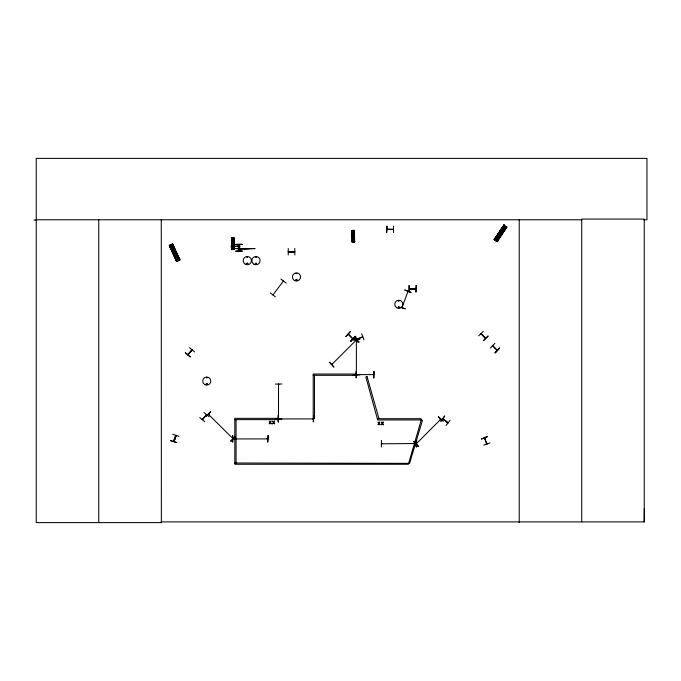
<?xml version="1.0" encoding="UTF-8"?>
<svg xmlns="http://www.w3.org/2000/svg" width="681" height="681" viewBox="0 0 681 681"><rect width="100%" height="100%" fill="white"/><g stroke="black" fill="none" stroke-linecap="round" stroke-linejoin="round"><path stroke-width="1.02" d="M643.766 219.784L646.95 219.784L646.95 158.384L36.246 158.384L36.246 522.616L161.363 522.616L161.278 521.901L644.235 521.901L644.328 508.733M208.377 414.388L208.99 414.499M208.412 414.346L233.166 438.777M485.485 338.244L480.922 333.724L485.485 338.346M481.39 334.158L481.092 333.528M497.113 350.485L492.559 345.829M497.275 350.196L492.797 345.718M484.566 438.019L486.685 444.106M486.506 443.399L486.958 444.003M174.055 441.492L176.047 435.397L173.612 441.305M175.443 435.814C176.234 434.682 174.081 438.692 173.621 441.382M175.928 435.508L173.995 441.467L176.158 435.448M356.691 339.129L357.525 339.121M278.452 384.697L278.512 384.11L278.512 418.951L313.209 418.909M278.801 418.883L278.512 418.228L278.776 418.815M356.384 339.93L356.376 374.627M356.665 374.107L356.691 374.601M206.173 384.11C207.969 382.058 206.777 386.502 206.215 383.795M207.135 384.212C206.53 382.518 206.054 385.582 207.203 384.11M246.973 257.163L247.569 257.503L247.152 256.967M246.939 263.573C248.156 265.156 247.152 261.989 247.041 263.947M296.141 273.558L296.805 273.379L296.218 273.719M297.103 280.146C295.75 278.027 296.073 281.551 296.916 280.393M398.47 300.917L399.168 300.823L398.513 301.002M398.436 307.335C399.662 305.905 398.836 309.012 398.445 307.114M399.389 307.489C398.462 305.054 397.84 309.446 399.458 307.335M442.905 418.841L447.868 423.029M448.098 422.739L443.11 418.67L447.809 422.884M188.152 354.222L187.752 354.716M191.548 350.17L191.982 349.77M202.214 419.564L202.947 419.164M283.424 281.006L272.953 294.924M238.767 247.475L239.218 247.475M233.004 438.939L232.774 438.334M348.17 334.277L352.63 338.832M352.937 338.712L348.476 334.158M356.572 340.1L355.95 340.381L356.376 339.862M407.902 291.596L401.977 307.633M405.144 308.774L400.7 307.403M172.719 434.274L178.899 436.325M173.834 440.76L173.604 441.441M206.454 377.512L207.015 377.938L206.581 377.376M255.452 263.36C255.818 265.999 257.427 261.87 255.426 263.521M256.379 263.887C256.099 262.04 255.026 264.943 256.371 263.768M296.124 279.882C297.682 278.827 296.048 281.559 296.226 279.704M278.767 384.739L278.742 384.169M409.383 288.761L410.107 288.744M415.24 289.008L415.759 288.923M232.893 438.666L233.617 438.887M278.444 418.662L279.031 418.951M416.619 443.493L381.428 443.816L382.015 443.518M288.25 251.647L289.016 251.944M187.965 354.869L192.153 349.915L187.82 354.597M202.248 419.487L206.624 414.823M173.893 441.399L175.902 435.448M440.752 419.3L440.122 419.539L440.803 419.283M494.176 239.721L504.008 225.088M494.236 239.755L504.042 225.105M494.423 239.882L504.161 225.19M495.096 239.082L504.34 225.309M495.164 239.133L503.812 226.203M494.755 240.104L504.536 225.437M495.453 239.329L504.161 226.441L495.521 239.371M495.155 240.35L495.981 240.904M496.772 240.189L505.983 226.39M496.824 240.223L506.051 226.432M496.364 241.159L506.221 226.552M496.534 241.278L506.4 226.671M496.704 241.389L506.511 226.747L496.772 241.44M496.917 241.534L506.698 226.867M497.062 241.627L506.868 226.986M270.255 292.856L275.388 296.865M280.938 279.091L286.105 283.049M283.381 281.032L283.585 281.176M246.871 263.224C246.684 265.726 248.888 262.585 247.024 263.164M247.731 264.083L247.824 263.377M256.243 257.503L255.903 256.907L256.082 257.563M415.802 288.872L409.383 288.991M440.854 421.181L444.761 415.963L440.93 421.241M450.098 420.313L446.038 425.404M267.65 438.913L232.911 438.922L233.549 438.887M415.682 443.527C415.427 444.727 417.385 442.335 415.997 443.706M288.318 251.647L294.669 251.63M294.669 251.902L288.386 251.91M393.482 229.48L386.97 229.25L393.482 229.25M185.368 352.681L190.314 356.904M189.59 347.727L194.57 351.924M187.803 354.665L191.872 349.847M204.053 412.575L209.058 416.738M206.564 414.814L206.19 415.367M202.257 419.513L206.36 414.669M202.427 419.658L206.615 414.763M204.768 421.752L199.763 417.598M485 438.555L484.795 437.883M205.9 416.278L210.497 411.664M206.096 416.466L210.667 411.835M208.837 414.755L208.667 414.184M235.609 436.768L230.799 441.169L235.396 436.564M230.833 441.203L235.439 436.606M354.478 337.401L359.083 341.998M356.41 339.913L331.817 364.505M438.402 416.857L443.288 421.173L438.436 416.823M350.587 341.13L355.218 336.559M478.649 335.852L483.314 331.306M485.025 337.87L485.647 338.057L481.212 333.605M483.374 340.577L487.979 335.98M483.544 340.747L488.166 336.167M490.337 348.051L494.874 343.386M494.951 352.664L499.607 348.119M495.172 352.886L499.539 348.051L495.198 352.911M416.193 443.876L440.752 419.275L440.411 419.666M356.64 374.627L373.733 374.593M177.954 260.619L178.354 260.457L177.775 259.887M332.098 364.59L332.277 364.037M416.389 443.263L416.21 443.816M356.801 339.053L362.684 336.772L362.173 337.291M362.726 337.069L356.801 339.368M170.19 247.016L173.153 245.671M170.693 248.105L173.646 246.752M171.433 249.731L174.396 248.386M172.089 251.178L175.051 249.833M172.829 252.804L175.792 251.459M176.013 259.784L178.975 258.44M175.732 260.482L179.682 258.686M175.792 260.61L179.741 258.806M178.064 259.75L177.596 259.963L178.073 259.776M179.946 259.963L176.532 261.538L169.237 245.492L172.642 243.917L179.946 259.963L172.565 243.951M239.227 248.199L239.286 247.603M355.542 336.21L357.883 342.279M363.977 339.879L361.637 333.809M481.578 438.973L487.587 436.47L481.586 439.015M484.514 438.079L486.949 443.859M489.92 442.939L483.791 445.144M409.511 288.727L415.75 288.591M267.148 438.632L267.65 438.641M294.618 251.944L288.267 251.91M232.8 248.897L232.885 249.408M353.439 241.593L353.448 241.968M296.346 279.414L296.788 279.474M296.601 280.359L296.124 280.078M409.519 289.016L415.895 288.991M409.494 289.136L415.895 288.923M409.094 292.132L408.983 285.628M356.189 371.485L356.206 377.998L356.197 371.485M354.443 230.399L351.941 230.433L352.12 242.189L354.571 242.155L354.443 230.399L354.563 242.155M352.12 231.625L354.29 231.6M352.128 232.425L354.299 232.4M352.137 233.617L354.307 233.592M352.145 234.673L354.316 234.647M352.162 235.864L354.333 235.847M233.975 237.78L231.472 237.814L231.608 249.569L234.102 249.535L233.923 237.78M231.651 239.005L233.821 238.98M231.659 239.797L233.83 239.78M231.668 240.997L233.838 240.972M231.676 242.053L233.847 242.027M352.222 240.989L354.392 240.963M351.864 241.329L354.758 241.295M351.864 241.415L354.758 241.38M231.693 243.245L233.864 243.228M231.753 248.369L233.923 248.344M231.395 248.795L234.29 248.761M242.215 244.19L235.711 244.275M235.711 244.522L242.223 244.462M232.63 246.258L238.052 246.216L232.638 246.633M238.061 246.309L239.661 246.292M238.061 246.488L239.669 246.471M238.631 247.475L239.337 247.543M238.631 247.748L239.354 247.739M238.631 247.927L239.354 247.927M238.639 248.199L239.363 248.19M232.911 248.582L245.654 248.471M235.771 251.212L242.274 251.11M275.371 384.11L281.883 383.99M278.427 415.521L278.376 422.024M313.635 415.512L313.311 422.024L313.652 418.304M275.371 418.977L281.883 418.977M312.639 418.662L313.2 418.636M312.639 418.892L313.226 418.883M232.825 442.029L232.868 435.525M267.02 438.896L267.676 438.887M381.411 440.445L381.36 446.957M415.623 443.595L416.185 443.569M34.05 220.04L36.246 220.031M36.246 219.784L581.727 219.784M393.482 226.109L393.567 232.621M386.612 232.621L386.97 226.109L386.638 232.621M288.25 248.505L288.233 255.017M294.754 248.505L294.847 255.017M313.2 375.308L356.597 375.308L356.597 374.039L313.2 374.039L313.2 418.696L314.469 418.696L314.469 375.308M234.809 419.615L278.197 419.615L278.197 418.347L234.809 418.347L234.809 464.272L408.37 464.272L421.241 420.015L422.45 420.381L409.579 463.369L234.809 463.003M381.564 443.85L382.084 443.586M170.599 440.513L176.788 442.531L170.522 440.743M400.751 307.242L405.127 308.816M495.521 240.325L495.887 240.572L495.938 239.763M294.754 251.647L294.005 251.944M503.012 226.577L505.719 228.382M502.348 227.565L505.055 229.378M501.352 229.054L504.059 230.868M500.467 230.374L503.174 232.178M499.471 231.855L502.178 233.668M495.206 238.239L497.913 240.044M494.474 238.367L498.075 240.776M494.397 238.478L497.998 240.887M495.887 239.678L496.313 239.959L495.87 239.695M185.309 352.749L190.288 356.938M354.282 337.597L358.921 342.168M413.699 441.56L418.33 446.132M172.438 244.011L179.716 260.065L172.378 244.045M172.25 244.096L179.486 260.176M172.046 244.19L179.299 260.253M171.859 244.275L179.112 260.346M178.984 260.406L172.046 245.33L178.482 259.495M178.686 260.534L177.784 260.951M170.267 245.024L177.503 261.095M170.003 245.143L177.341 261.163M170.241 246.173L177.179 261.24M169.671 245.288L177.111 261.274M169.612 245.313L176.924 261.359M169.45 245.39L176.796 261.419M169.297 245.458L176.609 261.504M409.221 285.62L409.358 292.132M354.299 230.399L354.401 242.155M354.103 230.399L354.231 242.155M353.873 230.399L354.094 242.155M353.831 230.399L353.975 242.164M353.694 230.408L353.814 242.164M353.652 242.164L352.988 242.172M352.698 230.425L352.775 242.181M352.528 230.425L352.673 242.181M352.409 230.425L352.494 242.189M352.222 230.433L352.409 242.189M352.128 230.433L352.213 242.189M233.83 237.78L233.932 249.535M233.634 237.78L233.762 249.535M233.498 237.78L233.668 249.535M233.379 237.78L233.532 249.535M233.217 237.788L233.353 249.544M233.183 249.544L232.519 249.552M232.221 237.805L232.357 249.561M232.306 249.561L232.085 237.805L232.187 249.561M231.898 237.805L231.923 249.569M231.659 237.814L231.88 249.569M231.523 237.814L231.761 249.569M242.274 251.059L235.771 251.119M239.686 244.573L239.746 251.085M239.329 244.581L239.474 251.085M238.273 244.59L238.299 251.093M232.63 245.628L232.638 247.263M231.182 245.645L231.191 247.271M416.346 440.445L416.338 446.957M278.095 415.521L278.137 422.033M232.536 435.525L232.579 442.029M644.235 521.901L644.235 219.078L581.727 219.078L581.727 521.901M519.211 219.784L519.211 522.616M236.077 419.615L236.077 463.003M161.269 219.784L161.363 522.616M98.762 219.784L98.762 522.616M232.306 242.521C232.911 244.351 233.719 241.202 232.306 242.521M352.775 235.141C353.388 236.971 354.188 233.821 352.775 235.141M500.637 231.787C501.344 234.605 502.91 229.982 500.637 231.787M173.263 251.068C173.876 253.902 175.587 249.331 173.263 251.068M404.846 290.029L410.932 292.336L404.846 290.029M270.944 421.164L270.272 422.246L269.199 421.164L270.051 422.535L269.174 423.914L270.246 422.816L271.336 423.914L270.476 422.518L270.944 421.164M274.315 421.164L273.651 422.246L272.579 421.164L273.421 422.535L272.553 423.914L273.626 422.816L274.715 423.914L273.856 422.518L274.315 421.164M379.751 422.075L379.087 423.156L378.006 422.075L378.857 423.454L377.981 424.825L379.062 423.727L380.151 424.825L379.291 423.437L379.751 422.075M383.131 422.075L382.467 423.156L381.386 422.075L382.237 423.454L381.36 424.825L382.441 423.727L383.531 424.825L382.662 423.437L383.131 422.075M503.863 224.994L494.006 239.601L497.13 241.678L506.936 227.028L503.804 224.951M329.578 362.301L333.979 367.11L329.553 362.335M413.767 441.501L418.143 446.327L413.767 441.501M350.298 331.638L345.948 336.491L350.298 331.638M355.167 336.508L350.809 341.351L355.159 336.491M367.059 376.602L365.842 376.942L377.657 419.964L421.045 419.964L421.045 418.696L377.657 418.696L378.874 418.347L367.059 376.602M416.185 285.475L415.955 291.987L416.185 285.475M373.971 371.485L373.809 377.989L373.971 371.485M249.476 248.65L238.81 249.033L249.476 248.65M359.772 339.461L353.269 339.87L359.772 339.461M359.781 374.669L353.269 375.078L359.781 374.669M268.076 435.517L267.761 442.029L268.076 435.517M416.619 440.445L416.295 446.957L416.585 440.445M254.898 248.599L244.156 248.667L254.898 248.599M238.665 251.093L238.605 244.581L238.614 251.093M204.743 384.569A4.043 4.043 0 0 0 210.804 381.062A4.043 4.043 0 0 0 204.743 377.563A4.043 4.043 0 0 0 204.743 384.569M396.793 307.812A4.06 4.06 0 0 0 402.888 304.296A4.06 4.06 0 0 0 396.793 300.781A4.06 4.06 0 0 0 396.793 307.812M294.464 280.461A4.069 4.069 0 0 0 300.568 276.937A4.069 4.069 0 0 0 294.464 273.413A4.069 4.069 0 0 0 294.464 280.461M253.936 264.194A4.12 4.12 0 0 0 260.108 260.627A4.12 4.12 0 0 0 253.936 257.06A4.12 4.12 0 0 0 253.936 264.194M245.262 264.194A4.12 4.12 0 0 0 251.434 260.627A4.12 4.12 0 0 0 245.262 257.06A4.12 4.12 0 0 0 245.262 264.194"/></g></svg>
